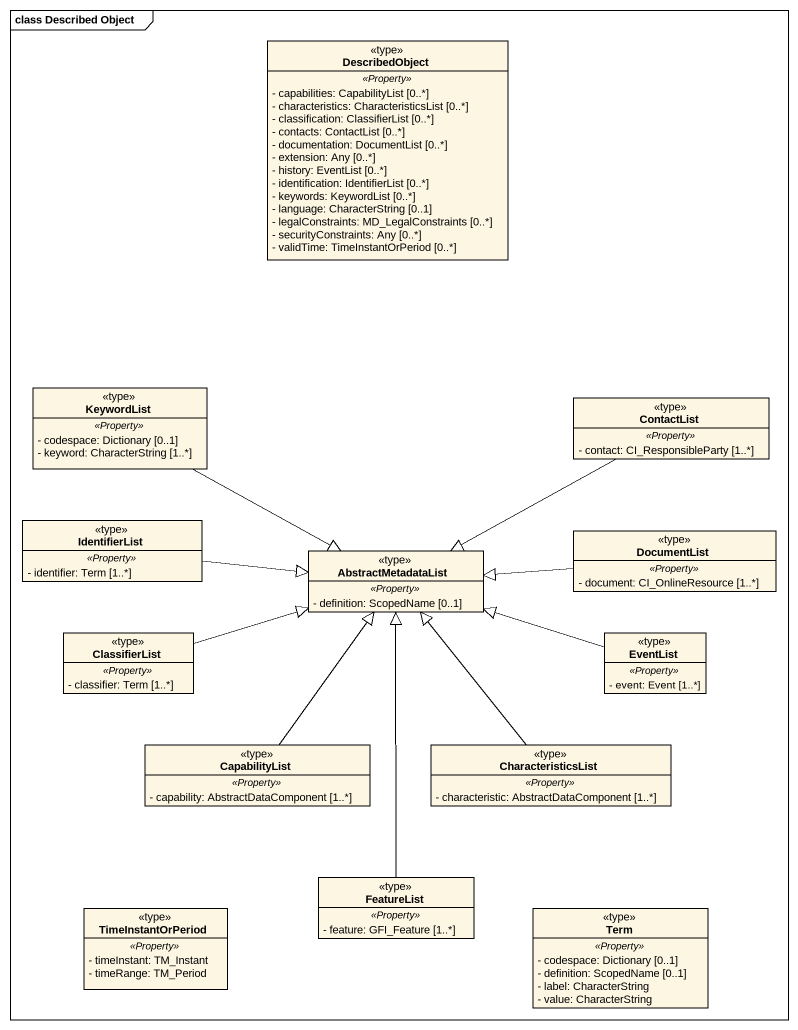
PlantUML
@startuml
mainframe class Described Object
hide circle
hide empty members
skinparam classAttributeIconSize 0
class DescribedObject <<type>> {
  .. <<Property>> ..
  - capabilities: CapabilityList [0..*]
  - characteristics: CharacteristicsList [0..*]
  - classification: ClassifierList [0..*]
  - contacts: ContactList [0..*]
  - documentation: DocumentList [0..*]
  - extension: Any [0..*]
  - history: EventList [0..*]
  - identification: IdentifierList [0..*]
  - keywords: KeywordList [0..*]
  - language: CharacterString [0..1]
  - legalConstraints: MD_LegalConstraints [0..*]
  - securityConstraints: Any [0..*]
  - validTime: TimeInstantOrPeriod [0..*]
}
class KeywordList <<type>> {
  .. <<Property>> ..
  - codespace: Dictionary [0..1]
  - keyword: CharacterString [1..*]
}
class ContactList <<type>> {
  .. <<Property>> ..
  - contact: CI_ResponsibleParty [1..*]
}
class IdentifierList <<type>> {
  .. <<Property>> ..
  - identifier: Term [1..*]
}
class AbstractMetadataList <<type>> {
  .. <<Property>> ..
  - definition: ScopedName [0..1]
}
class DocumentList <<type>> {
  .. <<Property>> ..
  - document: CI_OnlineResource [1..*]
}
class ClassifierList <<type>> {
  .. <<Property>> ..
  - classifier: Term [1..*]
}
class EventList <<type>> {
  .. <<Property>> ..
  - event: Event [1..*]
}
class CapabilityList <<type>> {
  .. <<Property>> ..
  - capability: AbstractDataComponent [1..*]
}
class CharacteristicsList <<type>> {
  .. <<Property>> ..
  - characteristic: AbstractDataComponent [1..*]
}
class TimeInstantOrPeriod <<type>> {
  .. <<Property>> ..
  - timeInstant: TM_Instant
  - timeRange: TM_Period
}
class FeatureList <<type>> {
  .. <<Property>> ..
  - feature: GFI_Feature [1..*]
}
class Term <<type>> {
  .. <<Property>> ..
  - codespace: Dictionary [0..1]
  - definition: ScopedName [0..1]
  - label: CharacterString
  - value: CharacterString
}
KeywordList -right-|> AbstractMetadataList
ContactList -left-|> AbstractMetadataList
IdentifierList -right-|> AbstractMetadataList
DocumentList -left-|> AbstractMetadataList
ClassifierList -right-|> AbstractMetadataList
EventList -left-|> AbstractMetadataList
CapabilityList -up-|> AbstractMetadataList
CharacteristicsList -up-|> AbstractMetadataList
FeatureList -up-|> AbstractMetadataList
@enduml
